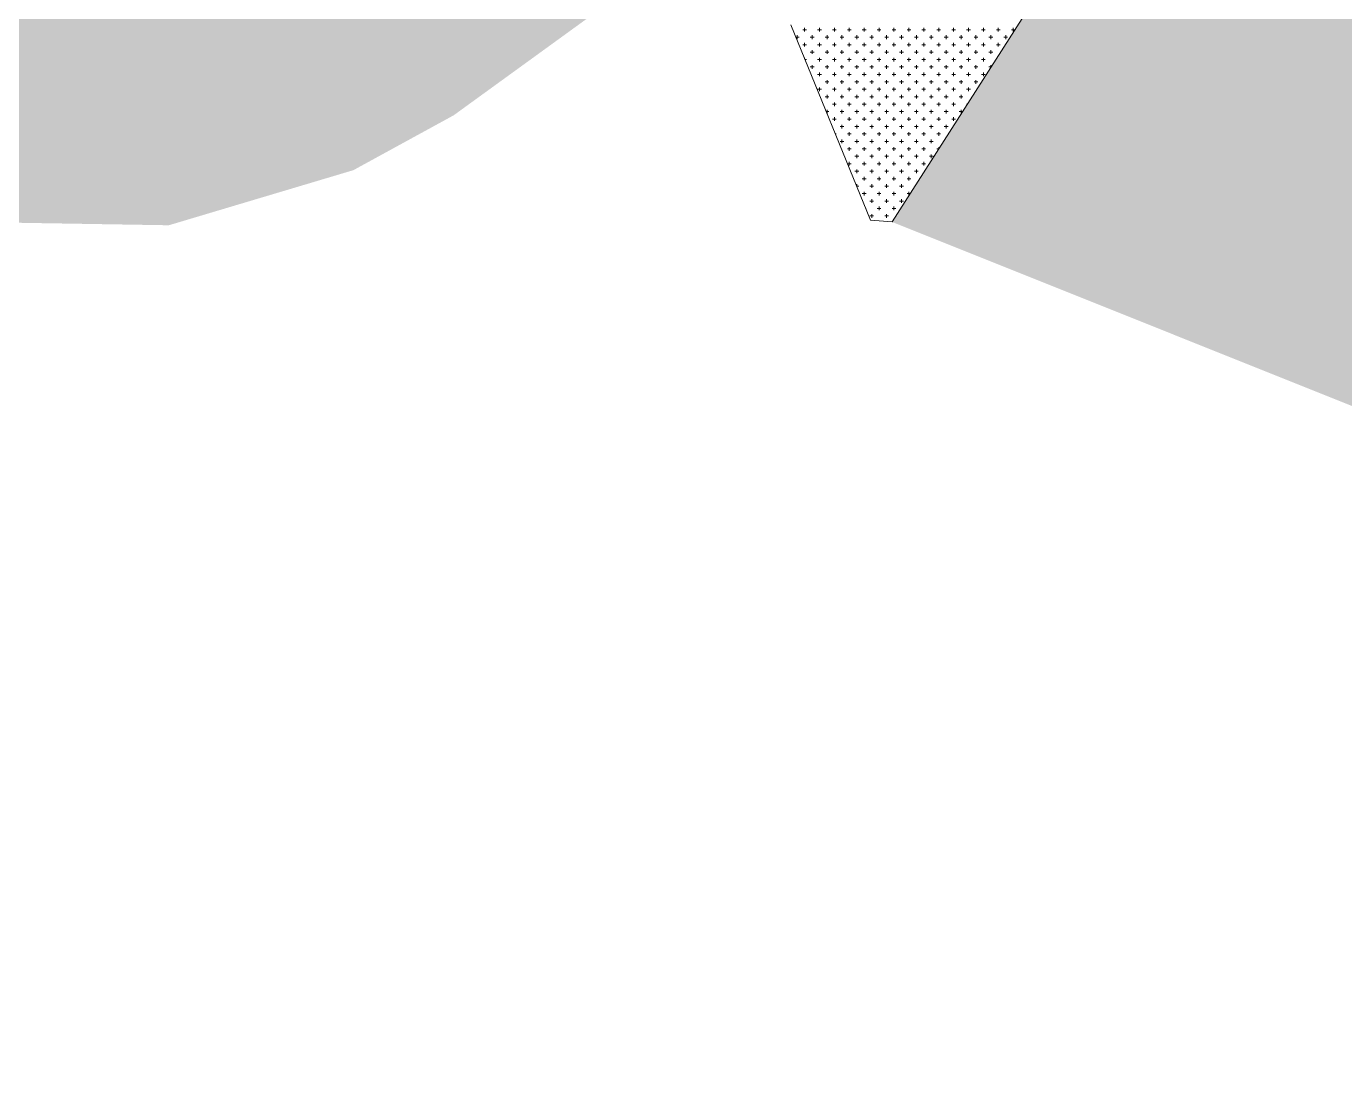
# Model space of a CAD drawing. Header units: metres. Extents: x 476631 to 477421, y 4483749 to 4484052.
# Drawn here: x 476951.5 to 477063.9, y 4483768.3 to 4483859.1 of the extents above; entities that cross this region are included whole.
import ezdxf

# ---------------------------------------------------------------- set-up
doc = ezdxf.new("R2010")
doc.units = ezdxf.units.M
for name, color, linetype, lineweight in [('PL_PARK', 97, 'Continuous', 0), ('serbest', 10, 'Continuous', 0), ('TK_PARSEL', 1, 'Continuous', 0)]:
    doc.layers.add(name, color=color, linetype=linetype, lineweight=lineweight)

msp = doc.modelspace()

# ---------------------------------------------------------------- hatches: boundary and pattern name
at = {"layer": 'serbest', "true_color": 0x636466}
h = msp.add_hatch(color=251, dxfattribs=at)
h.dxf.hatch_style = 1
h.paths.add_polyline_path([(477208.01, 4483863.19), (477208.01, 4483863.19), (477175.67, 4483827.15), (477177.07, 4483826.44), (477177.26, 4483826.44), (477177.26, 4483826.35), (477210.88, 4483809.29), (477210.91, 4483809.29), (477210.91, 4483809.28), (477213.38, 4483808.03), (477213.45, 4483808.03), (477213.45, 4483807.99), (477213.77, 4483807.83), (477214.36, 4483796.32), (477214.09, 4483796.01), (477214.09, 4483795.96), (477214.04, 4483795.96), (477203.29, 4483783.79), (477207.95, 4483770.21), (477210.64, 4483768.26), (477025.33, 4483842.43), (477060.73, 4483897.86), (477067.56, 4483895.56), (477070.32, 4483896.17), (477078.31, 4483891.07), (477086.19, 4483876.57), (477094.39, 4483882.43), (477105.54, 4483870.29), (477127.47, 4483857.65), (477140.88, 4483857.61), (477147.76, 4483850.07), (477147.68, 4483844.81), (477161.68, 4483835.98), (477175.67, 4483827.15)])
at = {"layer": 'TK_PARSEL', "true_color": 0x136734}
h = msp.add_hatch(color=116, dxfattribs=at)
h.dxf.hatch_style = 1
h.paths.add_polyline_path([(477006.82, 4483865.22), (477017.7, 4483890.5), (477016.56, 4483891.84), (476970.29, 4483879.88), (476931.63, 4483887.2), (476905.68, 4483903.51), (476902.65, 4483905.69), (476892.67, 4483889.88), (476895.43, 4483858.63), (476904.62, 4483849.34), (476940.1, 4483842.54), (476963.66, 4483842.15), (476979.4, 4483846.85), (476987.95, 4483851.53)])
h = msp.add_hatch(color=116, dxfattribs=at)
h.dxf.hatch_style = 1
h.paths.add_polyline_path([(477133.81, 4483841.81), (477119.21, 4483850.87), (477099.22, 4483862.39), (477086.19, 4483876.57), (477078.31, 4483891.07), (477070.32, 4483896.17), (477067.56, 4483895.56), (477060.73, 4483897.86), (477025.33, 4483842.43), (477210.64, 4483768.26), (477207.95, 4483770.21), (477203.29, 4483783.79), (477203.25, 4483783.93), (477214.36, 4483796.32), (477177.86, 4483814.83), (477167.87, 4483820.03)])

# ---------------------------------------------------------------- linework, layer by layer
at = {"layer": 'PL_PARK', "color": 3}
for p, q in [((477043.03, 4483870.15), (477025.33, 4483842.43)), ((477023.5, 4483842.59), (477016.69, 4483859.25)), ((477025.33, 4483842.43), (477023.5, 4483842.59))]:
    msp.add_line(p, q, dxfattribs=at)
at = {"layer": 'PL_PARK', "color": 3, "linetype": 'Continuous'}
for p, q in [((477017.12, 4483858.19), (477017.4, 4483858.19)), ((477017.24, 4483858.03), (477017.24, 4483858.35)), ((477017.71, 4483858.83), (477018.03, 4483858.83)), ((477017.87, 4483858.67), (477017.87, 4483858.98)), ((477018.35, 4483858.19), (477018.67, 4483858.19)), ((477018.51, 4483858.03), (477018.51, 4483858.35)), ((477018.98, 4483858.83), (477019.3, 4483858.83)), ((477019.14, 4483858.67), (477019.14, 4483858.98)), ((477019.62, 4483858.19), (477019.94, 4483858.19)), ((477019.78, 4483858.03), (477019.78, 4483858.35)), ((477020.25, 4483858.83), (477020.57, 4483858.83)), ((477020.41, 4483858.67), (477020.41, 4483858.98)), ((477020.89, 4483858.19), (477021.21, 4483858.19)), ((477021.05, 4483858.03), (477021.05, 4483858.35)), ((477021.52, 4483858.83), (477021.84, 4483858.83)), ((477021.68, 4483858.67), (477021.68, 4483858.98)), ((477022.16, 4483858.19), (477022.48, 4483858.19)), ((477022.32, 4483858.03), (477022.32, 4483858.35)), ((477022.79, 4483858.83), (477023.11, 4483858.83)), ((477022.95, 4483858.67), (477022.95, 4483858.98)), ((477023.43, 4483858.19), (477023.75, 4483858.19)), ((477023.59, 4483858.03), (477023.59, 4483858.35)), ((477024.06, 4483858.83), (477024.38, 4483858.83)), ((477024.22, 4483858.67), (477024.22, 4483858.98)), ((477024.7, 4483858.19), (477025.02, 4483858.19)), ((477024.86, 4483858.03), (477024.86, 4483858.35)), ((477025.33, 4483858.83), (477025.65, 4483858.83)), ((477025.49, 4483858.67), (477025.49, 4483858.98)), ((477025.97, 4483858.19), (477026.29, 4483858.19)), ((477026.13, 4483858.03), (477026.13, 4483858.35)), ((477026.6, 4483858.83), (477026.92, 4483858.83)), ((477026.76, 4483858.67), (477026.76, 4483858.98)), ((477027.24, 4483858.19), (477027.56, 4483858.19)), ((477027.4, 4483858.03), (477027.4, 4483858.35)), ((477027.87, 4483858.83), (477028.19, 4483858.83)), ((477028.03, 4483858.67), (477028.03, 4483858.98)), ((477028.51, 4483858.19), (477028.83, 4483858.19)), ((477028.67, 4483858.03), (477028.67, 4483858.35)), ((477029.14, 4483858.83), (477029.46, 4483858.83)), ((477029.3, 4483858.67), (477029.3, 4483858.98)), ((477029.78, 4483858.19), (477030.1, 4483858.19)), ((477029.94, 4483858.03), (477029.94, 4483858.35)), ((477030.41, 4483858.83), (477030.73, 4483858.83)), ((477030.57, 4483858.67), (477030.57, 4483858.98)), ((477031.05, 4483858.19), (477031.37, 4483858.19)), ((477031.21, 4483858.03), (477031.21, 4483858.35)), ((477031.68, 4483858.83), (477032, 4483858.83)), ((477031.84, 4483858.67), (477031.84, 4483858.98)), ((477032.32, 4483858.19), (477032.64, 4483858.19)), ((477032.48, 4483858.03), (477032.48, 4483858.35)), ((477032.95, 4483858.83), (477033.27, 4483858.83)), ((477033.11, 4483858.67), (477033.11, 4483858.98)), ((477033.59, 4483858.19), (477033.91, 4483858.19)), ((477033.75, 4483858.03), (477033.75, 4483858.35)), ((477034.22, 4483858.83), (477034.54, 4483858.83)), ((477034.38, 4483858.67), (477034.38, 4483858.98)), ((477034.86, 4483858.19), (477035.18, 4483858.19)), ((477035.02, 4483858.03), (477035.02, 4483858.35)), ((477035.5, 4483858.83), (477035.8, 4483858.83)), ((477035.65, 4483858.67), (477035.65, 4483858.98)), ((477017.71, 4483857.55), (477018.03, 4483857.55)), ((477017.87, 4483857.4), (477017.87, 4483857.71)), ((477018.35, 4483856.92), (477018.67, 4483856.92)), ((477018.51, 4483856.76), (477018.51, 4483857.08)), ((477018.98, 4483857.55), (477019.3, 4483857.55)), ((477019.14, 4483857.4), (477019.14, 4483857.71)), ((477019.62, 4483856.92), (477019.94, 4483856.92)), ((477019.78, 4483856.76), (477019.78, 4483857.08)), ((477020.25, 4483857.55), (477020.57, 4483857.55)), ((477020.41, 4483857.4), (477020.41, 4483857.71)), ((477020.89, 4483856.92), (477021.21, 4483856.92)), ((477021.05, 4483856.76), (477021.05, 4483857.08)), ((477021.52, 4483857.55), (477021.84, 4483857.55)), ((477021.68, 4483857.4), (477021.68, 4483857.71)), ((477022.16, 4483856.92), (477022.48, 4483856.92)), ((477022.32, 4483856.76), (477022.32, 4483857.08)), ((477022.79, 4483857.55), (477023.11, 4483857.55)), ((477022.95, 4483857.4), (477022.95, 4483857.71)), ((477023.43, 4483856.92), (477023.75, 4483856.92)), ((477023.59, 4483856.76), (477023.59, 4483857.08)), ((477024.06, 4483857.55), (477024.38, 4483857.55)), ((477024.22, 4483857.4), (477024.22, 4483857.71)), ((477024.7, 4483856.92), (477025.02, 4483856.92)), ((477024.86, 4483856.76), (477024.86, 4483857.08)), ((477025.33, 4483857.55), (477025.65, 4483857.55)), ((477025.49, 4483857.4), (477025.49, 4483857.71)), ((477025.97, 4483856.92), (477026.29, 4483856.92)), ((477026.13, 4483856.76), (477026.13, 4483857.08)), ((477026.6, 4483857.55), (477026.92, 4483857.55)), ((477026.76, 4483857.4), (477026.76, 4483857.71)), ((477027.24, 4483856.92), (477027.56, 4483856.92)), ((477027.4, 4483856.76), (477027.4, 4483857.08)), ((477027.87, 4483857.55), (477028.19, 4483857.55)), ((477028.03, 4483857.4), (477028.03, 4483857.71)), ((477028.51, 4483856.92), (477028.83, 4483856.92)), ((477028.67, 4483856.76), (477028.67, 4483857.08)), ((477029.14, 4483857.55), (477029.46, 4483857.55)), ((477029.3, 4483857.4), (477029.3, 4483857.71)), ((477029.78, 4483856.92), (477030.1, 4483856.92)), ((477029.94, 4483856.76), (477029.94, 4483857.08)), ((477030.41, 4483857.55), (477030.73, 4483857.55)), ((477030.57, 4483857.4), (477030.57, 4483857.71)), ((477031.05, 4483856.92), (477031.37, 4483856.92)), ((477031.21, 4483856.76), (477031.21, 4483857.08)), ((477031.68, 4483857.55), (477032, 4483857.55)), ((477031.84, 4483857.4), (477031.84, 4483857.71)), ((477032.32, 4483856.92), (477032.64, 4483856.92)), ((477032.48, 4483856.76), (477032.48, 4483857.08)), ((477032.95, 4483857.55), (477033.27, 4483857.55)), ((477033.11, 4483857.4), (477033.11, 4483857.71)), ((477033.59, 4483856.92), (477033.91, 4483856.92)), ((477033.75, 4483856.76), (477033.75, 4483857.08)), ((477034.22, 4483857.55), (477034.54, 4483857.55)), ((477034.38, 4483857.4), (477034.38, 4483857.71)), ((477017.87, 4483856.35), (477017.87, 4483856.44)), ((477017.9, 4483856.29), (477018.03, 4483856.29)), ((477018.51, 4483855.49), (477018.51, 4483855.81)), ((477018.98, 4483856.29), (477019.3, 4483856.29)), ((477019.14, 4483856.13), (477019.14, 4483856.44)), ((477019.78, 4483855.49), (477019.78, 4483855.81)), ((477020.25, 4483856.29), (477020.57, 4483856.29)), ((477020.41, 4483856.13), (477020.41, 4483856.44)), ((477021.05, 4483855.49), (477021.05, 4483855.81)), ((477021.52, 4483856.29), (477021.84, 4483856.29)), ((477021.68, 4483856.13), (477021.68, 4483856.44)), ((477022.32, 4483855.49), (477022.32, 4483855.81)), ((477022.79, 4483856.29), (477023.11, 4483856.29)), ((477022.95, 4483856.13), (477022.95, 4483856.44)), ((477023.59, 4483855.49), (477023.59, 4483855.81)), ((477024.06, 4483856.29), (477024.38, 4483856.29)), ((477024.22, 4483856.13), (477024.22, 4483856.44)), ((477024.86, 4483855.49), (477024.86, 4483855.81)), ((477025.33, 4483856.29), (477025.65, 4483856.29)), ((477025.49, 4483856.13), (477025.49, 4483856.44)), ((477026.13, 4483855.49), (477026.13, 4483855.81)), ((477026.6, 4483856.29), (477026.92, 4483856.29)), ((477026.76, 4483856.13), (477026.76, 4483856.44)), ((477027.4, 4483855.49), (477027.4, 4483855.81)), ((477027.87, 4483856.29), (477028.19, 4483856.29)), ((477028.03, 4483856.13), (477028.03, 4483856.44)), ((477028.67, 4483855.49), (477028.67, 4483855.81)), ((477029.14, 4483856.29), (477029.46, 4483856.29)), ((477029.3, 4483856.13), (477029.3, 4483856.44)), ((477029.94, 4483855.49), (477029.94, 4483855.81)), ((477030.41, 4483856.29), (477030.73, 4483856.29)), ((477030.57, 4483856.13), (477030.57, 4483856.44)), ((477031.21, 4483855.49), (477031.21, 4483855.81)), ((477031.68, 4483856.29), (477032, 4483856.29)), ((477031.84, 4483856.13), (477031.84, 4483856.44)), ((477032.48, 4483855.49), (477032.48, 4483855.81)), ((477032.95, 4483856.29), (477033.27, 4483856.29)), ((477033.11, 4483856.13), (477033.11, 4483856.44)), ((477033.75, 4483855.61), (477033.75, 4483855.81)), ((477018.35, 4483855.65), (477018.67, 4483855.65)), ((477018.98, 4483855.01), (477019.3, 4483855.01)), ((477019.14, 4483854.86), (477019.14, 4483855.17)), ((477019.62, 4483855.65), (477019.94, 4483855.65)), ((477020.25, 4483855.01), (477020.57, 4483855.01)), ((477020.41, 4483854.86), (477020.41, 4483855.17)), ((477020.89, 4483855.65), (477021.21, 4483855.65)), ((477021.52, 4483855.01), (477021.84, 4483855.01)), ((477021.68, 4483854.86), (477021.68, 4483855.17)), ((477022.16, 4483855.65), (477022.48, 4483855.65)), ((477022.79, 4483855.01), (477023.11, 4483855.01)), ((477022.95, 4483854.86), (477022.95, 4483855.17)), ((477023.43, 4483855.65), (477023.75, 4483855.65)), ((477024.06, 4483855.01), (477024.38, 4483855.01)), ((477024.22, 4483854.86), (477024.22, 4483855.17)), ((477024.7, 4483855.65), (477025.02, 4483855.65)), ((477025.33, 4483855.01), (477025.65, 4483855.01)), ((477025.49, 4483854.86), (477025.49, 4483855.17)), ((477025.97, 4483855.65), (477026.29, 4483855.65)), ((477026.6, 4483855.01), (477026.92, 4483855.01)), ((477026.76, 4483854.86), (477026.76, 4483855.17)), ((477027.24, 4483855.65), (477027.56, 4483855.65)), ((477027.87, 4483855.01), (477028.19, 4483855.01)), ((477028.03, 4483854.86), (477028.03, 4483855.17)), ((477028.51, 4483855.65), (477028.83, 4483855.65)), ((477029.14, 4483855.01), (477029.46, 4483855.01)), ((477029.3, 4483854.86), (477029.3, 4483855.17)), ((477029.78, 4483855.65), (477030.1, 4483855.65)), ((477030.41, 4483855.01), (477030.73, 4483855.01)), ((477030.57, 4483854.86), (477030.57, 4483855.17)), ((477031.05, 4483855.65), (477031.37, 4483855.65)), ((477031.68, 4483855.01), (477032, 4483855.01)), ((477031.84, 4483854.86), (477031.84, 4483855.17)), ((477032.32, 4483855.65), (477032.64, 4483855.65)), ((477032.95, 4483855.01), (477033.27, 4483855.01)), ((477033.11, 4483854.86), (477033.11, 4483855.17)), ((477033.59, 4483855.65), (477033.77, 4483855.65)), ((477018.98, 4483853.75), (477019.3, 4483853.75)), ((477019.14, 4483853.59), (477019.14, 4483853.9)), ((477019.62, 4483854.38), (477019.94, 4483854.38)), ((477019.78, 4483854.22), (477019.78, 4483854.54)), ((477020.25, 4483853.75), (477020.57, 4483853.75)), ((477020.41, 4483853.59), (477020.41, 4483853.9)), ((477020.89, 4483854.38), (477021.21, 4483854.38)), ((477021.05, 4483854.22), (477021.05, 4483854.54)), ((477021.52, 4483853.75), (477021.84, 4483853.75)), ((477021.68, 4483853.59), (477021.68, 4483853.9)), ((477022.16, 4483854.38), (477022.48, 4483854.38)), ((477022.32, 4483854.22), (477022.32, 4483854.54)), ((477022.79, 4483853.75), (477023.11, 4483853.75)), ((477022.95, 4483853.59), (477022.95, 4483853.9)), ((477023.43, 4483854.38), (477023.75, 4483854.38)), ((477023.59, 4483854.22), (477023.59, 4483854.54)), ((477024.06, 4483853.75), (477024.38, 4483853.75)), ((477024.22, 4483853.59), (477024.22, 4483853.9)), ((477024.7, 4483854.38), (477025.02, 4483854.38)), ((477024.86, 4483854.22), (477024.86, 4483854.54)), ((477025.33, 4483853.75), (477025.65, 4483853.75)), ((477025.49, 4483853.59), (477025.49, 4483853.9)), ((477025.97, 4483854.38), (477026.29, 4483854.38)), ((477026.13, 4483854.22), (477026.13, 4483854.54)), ((477026.6, 4483853.75), (477026.92, 4483853.75)), ((477026.76, 4483853.59), (477026.76, 4483853.9)), ((477027.24, 4483854.38), (477027.56, 4483854.38)), ((477027.4, 4483854.22), (477027.4, 4483854.54)), ((477027.87, 4483853.75), (477028.19, 4483853.75)), ((477028.03, 4483853.59), (477028.03, 4483853.9)), ((477028.51, 4483854.38), (477028.83, 4483854.38)), ((477028.67, 4483854.22), (477028.67, 4483854.54)), ((477029.14, 4483853.75), (477029.46, 4483853.75)), ((477029.3, 4483853.59), (477029.3, 4483853.9)), ((477029.78, 4483854.38), (477030.1, 4483854.38)), ((477029.94, 4483854.22), (477029.94, 4483854.54)), ((477030.41, 4483853.75), (477030.73, 4483853.75)), ((477030.57, 4483853.59), (477030.57, 4483853.9)), ((477031.05, 4483854.38), (477031.37, 4483854.38)), ((477031.21, 4483854.22), (477031.21, 4483854.54)), ((477031.68, 4483853.75), (477032, 4483853.75)), ((477031.84, 4483853.59), (477031.84, 4483853.9)), ((477032.32, 4483854.38), (477032.64, 4483854.38)), ((477032.48, 4483854.22), (477032.48, 4483854.54)), ((477019.62, 4483853.11), (477019.94, 4483853.11)), ((477019.78, 4483852.95), (477019.78, 4483853.27)), ((477020.25, 4483852.47), (477020.57, 4483852.47)), ((477020.41, 4483852.32), (477020.41, 4483852.63)), ((477020.89, 4483853.11), (477021.21, 4483853.11)), ((477021.05, 4483852.95), (477021.05, 4483853.27)), ((477021.52, 4483852.47), (477021.84, 4483852.47)), ((477021.68, 4483852.32), (477021.68, 4483852.63)), ((477022.16, 4483853.11), (477022.48, 4483853.11)), ((477022.32, 4483852.95), (477022.32, 4483853.27)), ((477022.79, 4483852.47), (477023.11, 4483852.47)), ((477022.95, 4483852.32), (477022.95, 4483852.63)), ((477023.43, 4483853.11), (477023.75, 4483853.11)), ((477023.59, 4483852.95), (477023.59, 4483853.27)), ((477024.06, 4483852.47), (477024.38, 4483852.47)), ((477024.22, 4483852.32), (477024.22, 4483852.63)), ((477024.7, 4483853.11), (477025.02, 4483853.11)), ((477024.86, 4483852.95), (477024.86, 4483853.27)), ((477025.33, 4483852.47), (477025.65, 4483852.47)), ((477025.49, 4483852.32), (477025.49, 4483852.63)), ((477025.97, 4483853.11), (477026.29, 4483853.11)), ((477026.13, 4483852.95), (477026.13, 4483853.27)), ((477026.6, 4483852.47), (477026.92, 4483852.47)), ((477026.76, 4483852.32), (477026.76, 4483852.63)), ((477027.24, 4483853.11), (477027.56, 4483853.11)), ((477027.4, 4483852.95), (477027.4, 4483853.27)), ((477027.87, 4483852.47), (477028.19, 4483852.47)), ((477028.03, 4483852.32), (477028.03, 4483852.63)), ((477028.51, 4483853.11), (477028.83, 4483853.11)), ((477028.67, 4483852.95), (477028.67, 4483853.27)), ((477029.14, 4483852.47), (477029.46, 4483852.47)), ((477029.3, 4483852.32), (477029.3, 4483852.63)), ((477029.78, 4483853.11), (477030.1, 4483853.11)), ((477029.94, 4483852.95), (477029.94, 4483853.27)), ((477030.41, 4483852.47), (477030.73, 4483852.47)), ((477030.57, 4483852.32), (477030.57, 4483852.63)), ((477031.05, 4483853.11), (477031.37, 4483853.11)), ((477031.21, 4483852.95), (477031.21, 4483853.27)), ((477031.68, 4483852.47), (477031.74, 4483852.47)), ((477031.84, 4483852.63), (477031.84, 4483852.63)), ((477019.72, 4483851.84), (477019.94, 4483851.84)), ((477019.78, 4483851.68), (477019.78, 4483852)), ((477020.41, 4483851.05), (477020.41, 4483851.36)), ((477020.89, 4483851.84), (477021.21, 4483851.84)), ((477021.05, 4483851.68), (477021.05, 4483852)), ((477021.68, 4483851.05), (477021.68, 4483851.36)), ((477022.16, 4483851.84), (477022.48, 4483851.84)), ((477022.32, 4483851.68), (477022.32, 4483852)), ((477022.95, 4483851.05), (477022.95, 4483851.36)), ((477023.43, 4483851.84), (477023.75, 4483851.84)), ((477023.59, 4483851.68), (477023.59, 4483852)), ((477024.22, 4483851.05), (477024.22, 4483851.36)), ((477024.7, 4483851.84), (477025.02, 4483851.84)), ((477024.86, 4483851.68), (477024.86, 4483852)), ((477025.49, 4483851.05), (477025.49, 4483851.36)), ((477025.97, 4483851.84), (477026.29, 4483851.84)), ((477026.13, 4483851.68), (477026.13, 4483852)), ((477026.76, 4483851.05), (477026.76, 4483851.36)), ((477027.24, 4483851.84), (477027.56, 4483851.84)), ((477027.4, 4483851.68), (477027.4, 4483852)), ((477028.03, 4483851.05), (477028.03, 4483851.36)), ((477028.51, 4483851.84), (477028.83, 4483851.84)), ((477028.67, 4483851.68), (477028.67, 4483852)), ((477029.3, 4483851.05), (477029.3, 4483851.36)), ((477029.78, 4483851.84), (477030.1, 4483851.84)), ((477029.94, 4483851.68), (477029.94, 4483852)), ((477030.57, 4483851.05), (477030.57, 4483851.36)), ((477031.05, 4483851.84), (477031.34, 4483851.84)), ((477031.21, 4483851.68), (477031.21, 4483852)), ((477020.25, 4483851.21), (477020.57, 4483851.21)), ((477020.89, 4483850.57), (477021.21, 4483850.57)), ((477021.05, 4483850.41), (477021.05, 4483850.73)), ((477021.52, 4483851.21), (477021.84, 4483851.21)), ((477022.16, 4483850.57), (477022.48, 4483850.57)), ((477022.32, 4483850.41), (477022.32, 4483850.73)), ((477022.79, 4483851.21), (477023.11, 4483851.21)), ((477023.43, 4483850.57), (477023.75, 4483850.57)), ((477023.59, 4483850.41), (477023.59, 4483850.73)), ((477024.06, 4483851.21), (477024.38, 4483851.21)), ((477024.7, 4483850.57), (477025.02, 4483850.57)), ((477024.86, 4483850.41), (477024.86, 4483850.73)), ((477025.33, 4483851.21), (477025.65, 4483851.21)), ((477025.97, 4483850.57), (477026.29, 4483850.57)), ((477026.13, 4483850.41), (477026.13, 4483850.73)), ((477026.6, 4483851.21), (477026.92, 4483851.21)), ((477027.24, 4483850.57), (477027.56, 4483850.57)), ((477027.4, 4483850.41), (477027.4, 4483850.73)), ((477027.87, 4483851.21), (477028.19, 4483851.21)), ((477028.51, 4483850.57), (477028.83, 4483850.57)), ((477028.67, 4483850.41), (477028.67, 4483850.73)), ((477029.14, 4483851.21), (477029.46, 4483851.21)), ((477029.78, 4483850.57), (477030.1, 4483850.57)), ((477029.94, 4483850.41), (477029.94, 4483850.73)), ((477030.41, 4483851.21), (477030.73, 4483851.21)), ((477020.49, 4483849.94), (477020.57, 4483849.94)), ((477020.89, 4483849.3), (477021.21, 4483849.3)), ((477021.05, 4483849.14), (477021.05, 4483849.46)), ((477021.52, 4483849.94), (477021.84, 4483849.94)), ((477021.68, 4483849.78), (477021.68, 4483850.09)), ((477022.16, 4483849.3), (477022.48, 4483849.3)), ((477022.32, 4483849.14), (477022.32, 4483849.46)), ((477022.79, 4483849.94), (477023.11, 4483849.94)), ((477022.95, 4483849.78), (477022.95, 4483850.09)), ((477023.43, 4483849.3), (477023.75, 4483849.3)), ((477023.59, 4483849.14), (477023.59, 4483849.46)), ((477024.06, 4483849.94), (477024.38, 4483849.94)), ((477024.22, 4483849.78), (477024.22, 4483850.09)), ((477024.7, 4483849.3), (477025.02, 4483849.3)), ((477024.86, 4483849.14), (477024.86, 4483849.46)), ((477025.33, 4483849.94), (477025.65, 4483849.94)), ((477025.49, 4483849.78), (477025.49, 4483850.09)), ((477025.97, 4483849.3), (477026.29, 4483849.3)), ((477026.13, 4483849.14), (477026.13, 4483849.46)), ((477026.6, 4483849.94), (477026.92, 4483849.94)), ((477026.76, 4483849.78), (477026.76, 4483850.09)), ((477027.24, 4483849.3), (477027.56, 4483849.3)), ((477027.4, 4483849.14), (477027.4, 4483849.46)), ((477027.87, 4483849.94), (477028.19, 4483849.94)), ((477028.03, 4483849.78), (477028.03, 4483850.09)), ((477028.51, 4483849.3), (477028.83, 4483849.3)), ((477028.67, 4483849.14), (477028.67, 4483849.46)), ((477029.14, 4483849.94), (477029.46, 4483849.94)), ((477029.3, 4483849.78), (477029.3, 4483850.09)), ((477021.52, 4483848.67), (477021.84, 4483848.67)), ((477021.68, 4483848.51), (477021.68, 4483848.82)), ((477022.16, 4483848.03), (477022.48, 4483848.03)), ((477022.32, 4483847.87), (477022.32, 4483848.19)), ((477022.79, 4483848.67), (477023.11, 4483848.67)), ((477022.95, 4483848.51), (477022.95, 4483848.82)), ((477023.43, 4483848.03), (477023.75, 4483848.03)), ((477023.59, 4483847.87), (477023.59, 4483848.19)), ((477024.06, 4483848.67), (477024.38, 4483848.67)), ((477024.22, 4483848.51), (477024.22, 4483848.82)), ((477024.7, 4483848.03), (477025.02, 4483848.03)), ((477024.86, 4483847.87), (477024.86, 4483848.19)), ((477025.33, 4483848.67), (477025.65, 4483848.67)), ((477025.49, 4483848.51), (477025.49, 4483848.82)), ((477025.97, 4483848.03), (477026.29, 4483848.03)), ((477026.13, 4483847.87), (477026.13, 4483848.19)), ((477026.6, 4483848.67), (477026.92, 4483848.67)), ((477026.76, 4483848.51), (477026.76, 4483848.82)), ((477027.24, 4483848.03), (477027.56, 4483848.03)), ((477027.4, 4483847.87), (477027.4, 4483848.19)), ((477027.87, 4483848.67), (477028.19, 4483848.67)), ((477028.03, 4483848.51), (477028.03, 4483848.82)), ((477028.51, 4483848.03), (477028.83, 4483848.03)), ((477028.67, 4483847.87), (477028.67, 4483848.19)), ((477029.14, 4483848.67), (477029.31, 4483848.67)), ((477029.3, 4483848.65), (477029.3, 4483848.82)), ((477021.53, 4483847.39), (477021.84, 4483847.39)), ((477021.68, 4483847.24), (477021.68, 4483847.55)), ((477022.32, 4483846.6), (477022.32, 4483846.92)), ((477022.79, 4483847.39), (477023.11, 4483847.39)), ((477022.95, 4483847.24), (477022.95, 4483847.55)), ((477023.59, 4483846.6), (477023.59, 4483846.92)), ((477024.06, 4483847.39), (477024.38, 4483847.39)), ((477024.22, 4483847.24), (477024.22, 4483847.55)), ((477024.86, 4483846.6), (477024.86, 4483846.92)), ((477025.33, 4483847.39), (477025.65, 4483847.39)), ((477025.49, 4483847.24), (477025.49, 4483847.55)), ((477026.13, 4483846.6), (477026.13, 4483846.92)), ((477026.6, 4483847.39), (477026.92, 4483847.39)), ((477026.76, 4483847.24), (477026.76, 4483847.55)), ((477027.4, 4483846.6), (477027.4, 4483846.92)), ((477027.87, 4483847.39), (477028.19, 4483847.39)), ((477028.03, 4483847.24), (477028.03, 4483847.55)), ((477022.16, 4483846.76), (477022.48, 4483846.76)), ((477022.79, 4483846.12), (477023.11, 4483846.12)), ((477022.95, 4483845.97), (477022.95, 4483846.28)), ((477023.43, 4483846.76), (477023.75, 4483846.76)), ((477024.06, 4483846.12), (477024.38, 4483846.12)), ((477024.22, 4483845.97), (477024.22, 4483846.28)), ((477024.7, 4483846.76), (477025.02, 4483846.76)), ((477025.33, 4483846.12), (477025.65, 4483846.12)), ((477025.49, 4483845.97), (477025.49, 4483846.28)), ((477025.97, 4483846.76), (477026.29, 4483846.76)), ((477026.6, 4483846.12), (477026.92, 4483846.12)), ((477026.76, 4483845.97), (477026.76, 4483846.28)), ((477027.24, 4483846.76), (477027.56, 4483846.76)), ((477022.31, 4483845.49), (477022.48, 4483845.49)), ((477022.32, 4483845.47), (477022.32, 4483845.65)), ((477022.79, 4483844.86), (477023.11, 4483844.86)), ((477022.95, 4483844.7), (477022.95, 4483845.01)), ((477023.43, 4483845.49), (477023.75, 4483845.49)), ((477023.59, 4483845.33), (477023.59, 4483845.65)), ((477024.06, 4483844.86), (477024.38, 4483844.86)), ((477024.22, 4483844.7), (477024.22, 4483845.01)), ((477024.7, 4483845.49), (477025.02, 4483845.49)), ((477024.86, 4483845.33), (477024.86, 4483845.65)), ((477025.33, 4483844.86), (477025.65, 4483844.86)), ((477025.49, 4483844.7), (477025.49, 4483845.01)), ((477025.97, 4483845.49), (477026.29, 4483845.49)), ((477026.13, 4483845.33), (477026.13, 4483845.65)), ((477026.6, 4483844.86), (477026.88, 4483844.86)), ((477026.76, 4483844.7), (477026.76, 4483845.01)), ((477027.24, 4483845.49), (477027.28, 4483845.49)), ((477023.09, 4483843.58), (477023.11, 4483843.58)), ((477023.43, 4483844.22), (477023.75, 4483844.22)), ((477023.59, 4483844.06), (477023.59, 4483844.38)), ((477024.06, 4483843.58), (477024.38, 4483843.58)), ((477024.22, 4483843.43), (477024.22, 4483843.74)), ((477024.7, 4483844.22), (477025.02, 4483844.22)), ((477024.86, 4483844.06), (477024.86, 4483844.38)), ((477025.33, 4483843.58), (477025.65, 4483843.58)), ((477025.49, 4483843.43), (477025.49, 4483843.74)), ((477025.97, 4483844.22), (477026.29, 4483844.22)), ((477026.13, 4483844.06), (477026.13, 4483844.38)), ((477023.43, 4483842.95), (477023.75, 4483842.95)), ((477023.59, 4483842.79), (477023.59, 4483843.11)), ((477024.7, 4483842.95), (477025.02, 4483842.95)), ((477024.86, 4483842.79), (477024.86, 4483843.11))]:
    msp.add_line(p, q, dxfattribs=at)

doc.saveas('drawing.dxf')
